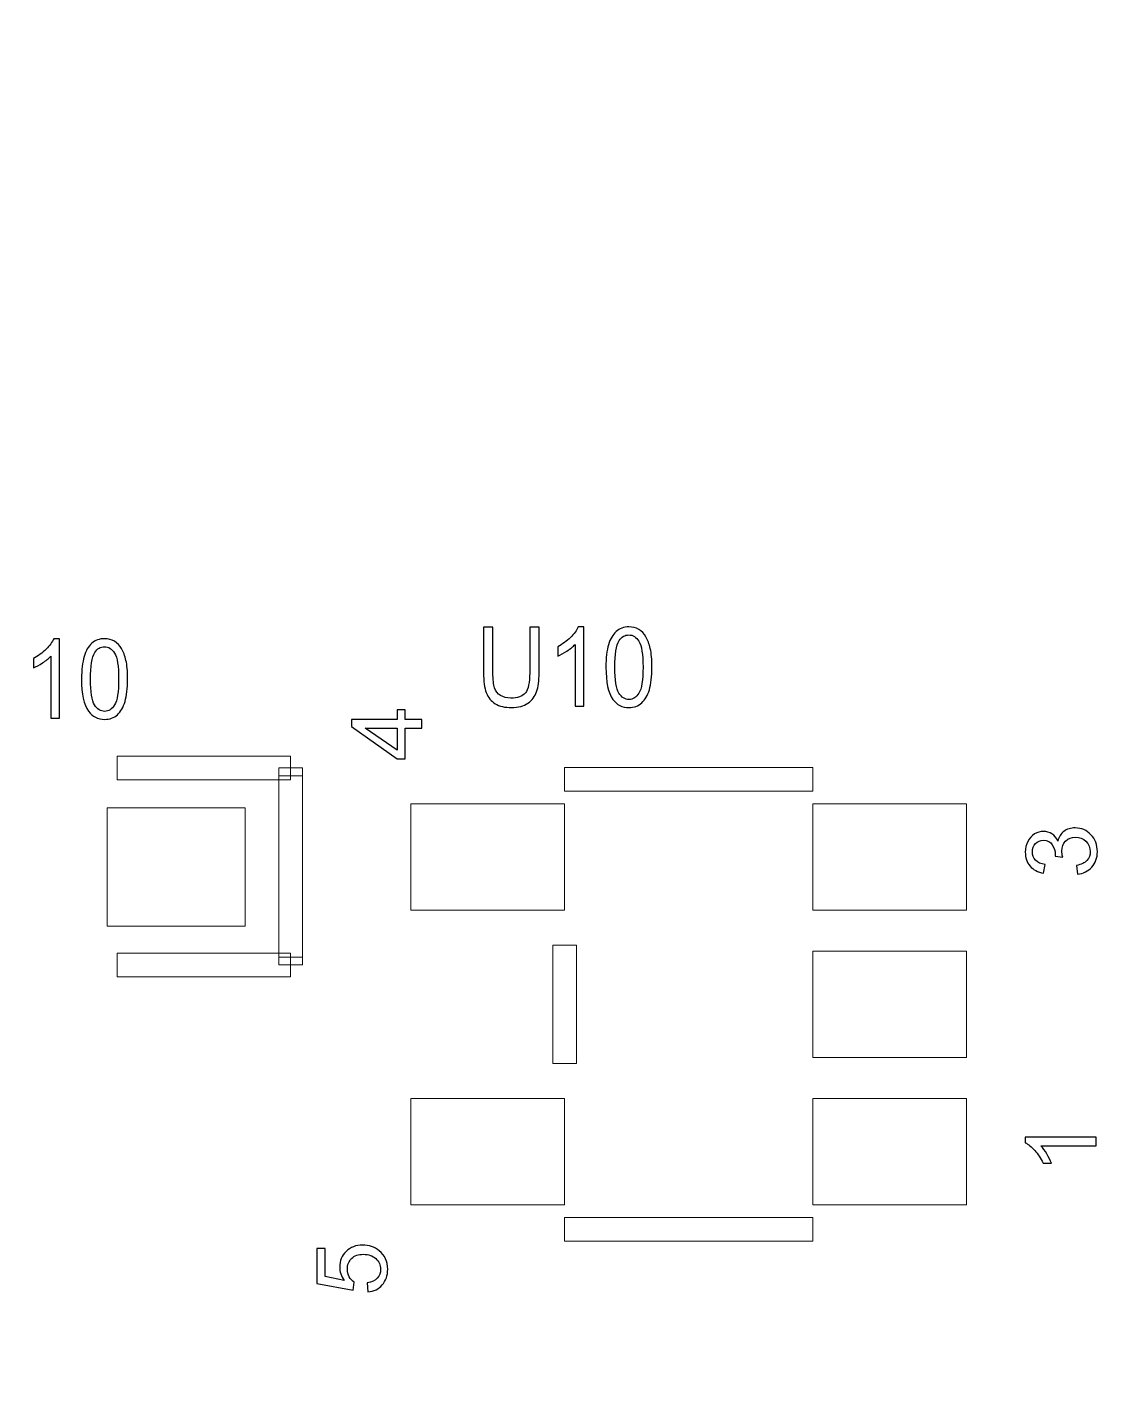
# Model space of a CAD drawing. Header units: millimetres. Extents: x -69 to 39, y -9 to 54.
# Drawn here: x -13.33 to -6.35, y 8.33 to 17.16 of the extents above; entities that cross this region are included whole.
import ezdxf

# ---------------------------------------------------------------- set-up
doc = ezdxf.new("R2010")
doc.units = ezdxf.units.MM
doc.header["$MEASUREMENT"] = 0
for name, color, linetype in [('BG_OUTLINE', 7, 'Continuous'), ('PG_SILKSCREEN_TOP', 7, 'Continuous'), ('PIN_TOP', 7, 'Continuous'), ('RD_SILKSCREEN_TOP', 7, 'Continuous')]:
    doc.layers.add(name, color=color, linetype=linetype)

msp = doc.modelspace()

# ---------------------------------------------------------------- linework, layer by layer
at = {"layer": 'BG_OUTLINE', "color": 176, "lineweight": 9}
msp.add_open_spline([(22.1252, -9.4051), (22.1252, -9.4051), (-56.3279, -9.4051), (-56.3279, -9.4051), (-56.3279, -9.4051), (-56.3279, -9.4051), (-56.3279, 41.6488), (-56.3279, 41.6488), (-56.3279, 41.6488), (-56.3279, 41.6488), (22.3259, 41.6488), (22.3259, 41.6488), (22.3259, 41.6488), (22.9318, 41.6492), (23.513, 41.4088), (23.9418, 40.9807), (23.9418, 40.9807), (24.3705, 40.5525), (24.6115, 39.9687), (24.6119, 39.3628), (24.6119, 39.3628), (24.6119, 39.3628), (24.6119, -7.1191), (24.6119, -7.1191), (24.6119, -7.1191), (24.6123, -7.725), (24.372, -8.3063), (23.9438, -8.735), (23.9438, -8.735), (23.5156, -9.1637), (22.9318, -9.4047), (22.3259, -9.4051), (22.3259, -9.4051), (22.3259, -9.4051), (22.1252, -9.4051), (22.1252, -9.4051)], degree=3, knots=[0, 0, 0, 0, 0.111111, 0.111111, 0.111111, 0.111111, 0.222222, 0.222222, 0.222222, 0.222222, 0.333333, 0.333333, 0.333333, 0.333333, 0.444444, 0.444444, 0.444444, 0.444444, 0.555556, 0.555556, 0.555556, 0.555556, 0.666667, 0.666667, 0.666667, 0.666667, 0.777778, 0.777778, 0.777778, 0.777778, 0.888889, 0.888889, 0.888889, 0.888889, 1, 1, 1, 1], dxfattribs=at)
at = {"layer": 'PG_SILKSCREEN_TOP'}
for points, knots in [([(-10.7871, 12.6418), (-10.7871, 12.6418), (-10.8959, 12.6418), (-10.8959, 12.6418), (-10.8959, 12.6418), (-10.8959, 12.6418), (-10.8959, 12.4446), (-10.8959, 12.4446), (-10.8959, 12.4446), (-10.8959, 12.4446), (-10.9471, 12.4446), (-10.9471, 12.4446), (-10.9471, 12.4446), (-10.9471, 12.4446), (-11.2417, 12.6521), (-11.2417, 12.6521), (-11.2417, 12.6521), (-11.2417, 12.6521), (-11.2417, 12.6977), (-11.2417, 12.6977), (-11.2417, 12.6977), (-11.2417, 12.6977), (-10.9471, 12.6977), (-10.9471, 12.6977), (-10.9471, 12.6977), (-10.9471, 12.6977), (-10.9471, 12.7591), (-10.9471, 12.7591), (-10.9471, 12.7591), (-10.9471, 12.7591), (-10.8959, 12.7591), (-10.8959, 12.7591), (-10.8959, 12.7591), (-10.8959, 12.7591), (-10.8959, 12.6977), (-10.8959, 12.6977), (-10.8959, 12.6977), (-10.8959, 12.6977), (-10.7871, 12.6977), (-10.7871, 12.6977), (-10.7871, 12.6977), (-10.7871, 12.6977), (-10.7871, 12.6418), (-10.7871, 12.6418)], [0, 0, 0, 0, 0.090909, 0.090909, 0.090909, 0.090909, 0.181818, 0.181818, 0.181818, 0.181818, 0.272727, 0.272727, 0.272727, 0.272727, 0.363636, 0.363636, 0.363636, 0.363636, 0.454545, 0.454545, 0.454545, 0.454545, 0.545455, 0.545455, 0.545455, 0.545455, 0.636364, 0.636364, 0.636364, 0.636364, 0.727273, 0.727273, 0.727273, 0.727273, 0.818182, 0.818182, 0.818182, 0.818182, 0.909091, 0.909091, 0.909091, 0.909091, 1, 1, 1, 1]), ([(-10.9471, 12.6418), (-10.9471, 12.6418), (-11.152, 12.6418), (-11.152, 12.6418), (-11.152, 12.6418), (-11.152, 12.6418), (-10.9471, 12.4996), (-10.9471, 12.4996), (-10.9471, 12.4996), (-10.9471, 12.4996), (-10.9471, 12.6418), (-10.9471, 12.6418)], [0, 0, 0, 0, 0.333333, 0.333333, 0.333333, 0.333333, 0.666667, 0.666667, 0.666667, 0.666667, 1, 1, 1, 1]), ([(-6.5637, 11.701), (-6.5637, 11.701), (-6.5711, 11.7567), (-6.5711, 11.7567), (-6.5711, 11.7567), (-6.5395, 11.7632), (-6.5167, 11.7741), (-6.5028, 11.7894), (-6.5028, 11.7894), (-6.4888, 11.8049), (-6.4818, 11.8236), (-6.4818, 11.8457), (-6.4818, 11.8457), (-6.4818, 11.872), (-6.4909, 11.8942), (-6.5091, 11.9123), (-6.5091, 11.9123), (-6.5273, 11.9303), (-6.5499, 11.9394), (-6.5767, 11.9394), (-6.5767, 11.9394), (-6.6023, 11.9394), (-6.6235, 11.9311), (-6.6401, 11.9143), (-6.6401, 11.9143), (-6.6567, 11.8975), (-6.6651, 11.8762), (-6.6651, 11.8504), (-6.6651, 11.8504), (-6.6651, 11.8398), (-6.663, 11.8267), (-6.6589, 11.811), (-6.6589, 11.811), (-6.6589, 11.811), (-6.7079, 11.8173), (-6.7079, 11.8173), (-6.7079, 11.8173), (-6.7074, 11.821), (-6.7072, 11.8239), (-6.7072, 11.8263), (-6.7072, 11.8263), (-6.7072, 11.85), (-6.7135, 11.8714), (-6.7259, 11.8904), (-6.7259, 11.8904), (-6.7382, 11.9095), (-6.7574, 11.919), (-6.7832, 11.919), (-6.7832, 11.919), (-6.8036, 11.919), (-6.8207, 11.912), (-6.834, 11.8981), (-6.834, 11.8981), (-6.8475, 11.8843), (-6.8542, 11.8664), (-6.8542, 11.8445), (-6.8542, 11.8445), (-6.8542, 11.8228), (-6.8473, 11.8047), (-6.8338, 11.7903), (-6.8338, 11.7903), (-6.8201, 11.7758), (-6.7996, 11.7665), (-6.7723, 11.7624), (-6.7723, 11.7624), (-6.7723, 11.7624), (-6.7823, 11.7066), (-6.7823, 11.7066), (-6.7823, 11.7066), (-6.8197, 11.7134), (-6.8487, 11.7289), (-6.8693, 11.753), (-6.8693, 11.753), (-6.8898, 11.7773), (-6.9002, 11.8073), (-6.9002, 11.8433), (-6.9002, 11.8433), (-6.9002, 11.8681), (-6.8948, 11.8909), (-6.8842, 11.9118), (-6.8842, 11.9118), (-6.8735, 11.9326), (-6.859, 11.9486), (-6.8406, 11.9597), (-6.8406, 11.9597), (-6.8222, 11.9707), (-6.8027, 11.9763), (-6.7819, 11.9763), (-6.7819, 11.9763), (-6.7624, 11.9763), (-6.7445, 11.9711), (-6.7283, 11.9605), (-6.7283, 11.9605), (-6.7122, 11.9499), (-6.6994, 11.9343), (-6.6899, 11.9137), (-6.6899, 11.9137), (-6.6837, 11.9406), (-6.6708, 11.9614), (-6.6512, 11.9763), (-6.6512, 11.9763), (-6.6318, 11.9912), (-6.6073, 11.9986), (-6.578, 11.9986), (-6.578, 11.9986), (-6.5383, 11.9986), (-6.5047, 11.9842), (-6.477, 11.9552), (-6.477, 11.9552), (-6.4494, 11.9263), (-6.4357, 11.8897), (-6.4357, 11.8454), (-6.4357, 11.8454), (-6.4357, 11.8055), (-6.4475, 11.7724), (-6.4713, 11.7461), (-6.4713, 11.7461), (-6.495, 11.7197), (-6.5258, 11.7047), (-6.5637, 11.701)], [0, 0, 0, 0, 0.033333, 0.033333, 0.033333, 0.033333, 0.066667, 0.066667, 0.066667, 0.066667, 0.1, 0.1, 0.1, 0.1, 0.133333, 0.133333, 0.133333, 0.133333, 0.166667, 0.166667, 0.166667, 0.166667, 0.2, 0.2, 0.2, 0.2, 0.233333, 0.233333, 0.233333, 0.233333, 0.266667, 0.266667, 0.266667, 0.266667, 0.3, 0.3, 0.3, 0.3, 0.333333, 0.333333, 0.333333, 0.333333, 0.366667, 0.366667, 0.366667, 0.366667, 0.4, 0.4, 0.4, 0.4, 0.433333, 0.433333, 0.433333, 0.433333, 0.466667, 0.466667, 0.466667, 0.466667, 0.5, 0.5, 0.5, 0.5, 0.533333, 0.533333, 0.533333, 0.533333, 0.566667, 0.566667, 0.566667, 0.566667, 0.6, 0.6, 0.6, 0.6, 0.633333, 0.633333, 0.633333, 0.633333, 0.666667, 0.666667, 0.666667, 0.666667, 0.7, 0.7, 0.7, 0.7, 0.733333, 0.733333, 0.733333, 0.733333, 0.766667, 0.766667, 0.766667, 0.766667, 0.8, 0.8, 0.8, 0.8, 0.833333, 0.833333, 0.833333, 0.833333, 0.866667, 0.866667, 0.866667, 0.866667, 0.9, 0.9, 0.9, 0.9, 0.933333, 0.933333, 0.933333, 0.933333, 0.966667, 0.966667, 0.966667, 0.966667, 1, 1, 1, 1]), ([(-6.4437, 10.0058), (-6.4437, 10.0058), (-6.4437, 9.9501), (-6.4437, 9.9501), (-6.4437, 9.9501), (-6.4437, 9.9501), (-6.7993, 9.9501), (-6.7993, 9.9501), (-6.7993, 9.9501), (-6.7865, 9.9366), (-6.7737, 9.9191), (-6.7609, 9.8973), (-6.7609, 9.8973), (-6.7481, 9.8753), (-6.7384, 9.8558), (-6.7321, 9.8384), (-6.7321, 9.8384), (-6.7321, 9.8384), (-6.786, 9.8384), (-6.786, 9.8384), (-6.786, 9.8384), (-6.8007, 9.8696), (-6.8185, 9.8969), (-6.8393, 9.9203), (-6.8393, 9.9203), (-6.8603, 9.9436), (-6.8805, 9.9602), (-6.9002, 9.97), (-6.9002, 9.97), (-6.9002, 9.97), (-6.9002, 10.0058), (-6.9002, 10.0058), (-6.9002, 10.0058), (-6.9002, 10.0058), (-6.4437, 10.0058), (-6.4437, 10.0058)], [0, 0, 0, 0, 0.111111, 0.111111, 0.111111, 0.111111, 0.222222, 0.222222, 0.222222, 0.222222, 0.333333, 0.333333, 0.333333, 0.333333, 0.444444, 0.444444, 0.444444, 0.444444, 0.555556, 0.555556, 0.555556, 0.555556, 0.666667, 0.666667, 0.666667, 0.666667, 0.777778, 0.777778, 0.777778, 0.777778, 0.888889, 0.888889, 0.888889, 0.888889, 1, 1, 1, 1]), ([(-11.1348, 9.0086), (-11.1348, 9.0086), (-11.1397, 9.0672), (-11.1397, 9.0672), (-11.1397, 9.0672), (-11.1112, 9.0715), (-11.0898, 9.0816), (-11.0754, 9.0973), (-11.0754, 9.0973), (-11.061, 9.1132), (-11.0538, 9.1323), (-11.0538, 9.1546), (-11.0538, 9.1546), (-11.0538, 9.1815), (-11.064, 9.2042), (-11.0842, 9.2228), (-11.0842, 9.2228), (-11.1045, 9.2414), (-11.1314, 9.2507), (-11.1648, 9.2507), (-11.1648, 9.2507), (-11.1967, 9.2507), (-11.2218, 9.2418), (-11.2402, 9.2239), (-11.2402, 9.2239), (-11.2586, 9.206), (-11.2678, 9.1826), (-11.2678, 9.1536), (-11.2678, 9.1536), (-11.2678, 9.1357), (-11.2637, 9.1195), (-11.2555, 9.105), (-11.2555, 9.105), (-11.2474, 9.0905), (-11.2368, 9.0791), (-11.2238, 9.0709), (-11.2238, 9.0709), (-11.2238, 9.0709), (-11.2305, 9.0185), (-11.2305, 9.0185), (-11.2305, 9.0185), (-11.2305, 9.0185), (-11.464, 9.0625), (-11.464, 9.0625), (-11.464, 9.0625), (-11.464, 9.0625), (-11.464, 9.2886), (-11.464, 9.2886), (-11.464, 9.2886), (-11.464, 9.2886), (-11.4107, 9.2886), (-11.4107, 9.2886), (-11.4107, 9.2886), (-11.4107, 9.2886), (-11.4107, 9.1072), (-11.4107, 9.1072), (-11.4107, 9.1072), (-11.4107, 9.1072), (-11.2885, 9.0826), (-11.2885, 9.0826), (-11.2885, 9.0826), (-11.3076, 9.1099), (-11.3171, 9.1386), (-11.3171, 9.1686), (-11.3171, 9.1686), (-11.3171, 9.2083), (-11.3034, 9.2417), (-11.2758, 9.269), (-11.2758, 9.269), (-11.2483, 9.2963), (-11.213, 9.31), (-11.1698, 9.31), (-11.1698, 9.31), (-11.1286, 9.31), (-11.0931, 9.2979), (-11.0631, 9.274), (-11.0631, 9.274), (-11.0264, 9.2448), (-11.008, 9.205), (-11.008, 9.1546), (-11.008, 9.1546), (-11.008, 9.1132), (-11.0195, 9.0795), (-11.0427, 9.0533), (-11.0427, 9.0533), (-11.0659, 9.0272), (-11.0966, 9.0123), (-11.1348, 9.0086)], [0, 0, 0, 0, 0.045455, 0.045455, 0.045455, 0.045455, 0.090909, 0.090909, 0.090909, 0.090909, 0.136364, 0.136364, 0.136364, 0.136364, 0.181818, 0.181818, 0.181818, 0.181818, 0.227273, 0.227273, 0.227273, 0.227273, 0.272727, 0.272727, 0.272727, 0.272727, 0.318182, 0.318182, 0.318182, 0.318182, 0.363636, 0.363636, 0.363636, 0.363636, 0.409091, 0.409091, 0.409091, 0.409091, 0.454545, 0.454545, 0.454545, 0.454545, 0.5, 0.5, 0.5, 0.5, 0.545455, 0.545455, 0.545455, 0.545455, 0.590909, 0.590909, 0.590909, 0.590909, 0.636364, 0.636364, 0.636364, 0.636364, 0.681818, 0.681818, 0.681818, 0.681818, 0.727273, 0.727273, 0.727273, 0.727273, 0.772727, 0.772727, 0.772727, 0.772727, 0.818182, 0.818182, 0.818182, 0.818182, 0.863636, 0.863636, 0.863636, 0.863636, 0.909091, 0.909091, 0.909091, 0.909091, 0.954545, 0.954545, 0.954545, 0.954545, 1, 1, 1, 1])]:
    msp.add_open_spline(points, degree=3, knots=knots, dxfattribs=at)
at = {"layer": 'PG_SILKSCREEN_TOP', "lineweight": 9}
for points in [[(-12.7515, 12.3093), (-12.7515, 12.3093), (-12.7515, 12.4617), (-12.7515, 12.4617), (-12.7515, 12.4617), (-12.7515, 12.4617), (-11.6339, 12.4617), (-11.6339, 12.4617), (-11.6339, 12.4617), (-11.6339, 12.4617), (-11.6339, 12.3093), (-11.6339, 12.3093), (-11.6339, 12.3093), (-11.6339, 12.3093), (-12.7515, 12.3093), (-12.7515, 12.3093)], [(-11.7101, 12.3855), (-11.7101, 12.3855), (-11.5577, 12.3855), (-11.5577, 12.3855), (-11.5577, 12.3855), (-11.5577, 12.3855), (-11.5577, 12.3347), (-11.5577, 12.3347), (-11.5577, 12.3347), (-11.5577, 12.3347), (-11.7101, 12.3347), (-11.7101, 12.3347), (-11.7101, 12.3347), (-11.7101, 12.3347), (-11.7101, 12.3855), (-11.7101, 12.3855)], [(-9.8686, 12.2354), (-9.8686, 12.2354), (-9.8686, 12.3878), (-9.8686, 12.3878), (-9.8686, 12.3878), (-9.8686, 12.3878), (-8.2684, 12.3878), (-8.2684, 12.3878), (-8.2684, 12.3878), (-8.2684, 12.3878), (-8.2684, 12.2354), (-8.2684, 12.2354), (-8.2684, 12.2354), (-8.2684, 12.2354), (-9.8686, 12.2354), (-9.8686, 12.2354)], [(-11.7101, 12.3347), (-11.7101, 12.3347), (-11.5577, 12.3347), (-11.5577, 12.3347), (-11.5577, 12.3347), (-11.5577, 12.3347), (-11.5577, 11.1663), (-11.5577, 11.1663), (-11.5577, 11.1663), (-11.5577, 11.1663), (-11.7101, 11.1663), (-11.7101, 11.1663), (-11.7101, 11.1663), (-11.7101, 11.1663), (-11.7101, 12.3347), (-11.7101, 12.3347)], [(-9.7924, 10.4805), (-9.7924, 10.4805), (-9.9448, 10.4805), (-9.9448, 10.4805), (-9.9448, 10.4805), (-9.9448, 10.4805), (-9.9448, 11.2425), (-9.9448, 11.2425), (-9.9448, 11.2425), (-9.9448, 11.2425), (-9.7924, 11.2425), (-9.7924, 11.2425), (-9.7924, 11.2425), (-9.7924, 11.2425), (-9.7924, 10.4805), (-9.7924, 10.4805)], [(-11.6339, 11.1917), (-11.6339, 11.1917), (-11.6339, 11.0393), (-11.6339, 11.0393), (-11.6339, 11.0393), (-11.6339, 11.0393), (-12.7515, 11.0393), (-12.7515, 11.0393), (-12.7515, 11.0393), (-12.7515, 11.0393), (-12.7515, 11.1917), (-12.7515, 11.1917), (-12.7515, 11.1917), (-12.7515, 11.1917), (-11.6339, 11.1917), (-11.6339, 11.1917)], [(-11.7101, 11.1663), (-11.7101, 11.1663), (-11.5577, 11.1663), (-11.5577, 11.1663), (-11.5577, 11.1663), (-11.5577, 11.1663), (-11.5577, 11.1155), (-11.5577, 11.1155), (-11.5577, 11.1155), (-11.5577, 11.1155), (-11.7101, 11.1155), (-11.7101, 11.1155), (-11.7101, 11.1155), (-11.7101, 11.1155), (-11.7101, 11.1663), (-11.7101, 11.1663)], [(-8.2684, 9.4877), (-8.2684, 9.4877), (-8.2684, 9.3353), (-8.2684, 9.3353), (-8.2684, 9.3353), (-8.2684, 9.3353), (-9.8686, 9.3353), (-9.8686, 9.3353), (-9.8686, 9.3353), (-9.8686, 9.3353), (-9.8686, 9.4877), (-9.8686, 9.4877), (-9.8686, 9.4877), (-9.8686, 9.4877), (-8.2684, 9.4877), (-8.2684, 9.4877)]]:
    msp.add_open_spline(points, degree=3, knots=[0, 0, 0, 0, 0.25, 0.25, 0.25, 0.25, 0.5, 0.5, 0.5, 0.5, 0.75, 0.75, 0.75, 0.75, 1, 1, 1, 1], dxfattribs=at)
at = {"layer": 'PIN_TOP', "color": 8, "lineweight": 9}
for points in [[(-11.926, 12.128), (-11.926, 12.128), (-11.926, 11.366), (-11.926, 11.366), (-11.926, 11.366), (-11.926, 11.366), (-12.815, 11.366), (-12.815, 11.366), (-12.815, 11.366), (-12.815, 11.366), (-12.815, 12.128), (-12.815, 12.128), (-12.815, 12.128), (-12.815, 12.128), (-11.926, 12.128), (-11.926, 12.128)], [(-9.8681, 11.4686), (-9.8681, 11.4686), (-10.8587, 11.4686), (-10.8587, 11.4686), (-10.8587, 11.4686), (-10.8587, 11.4686), (-10.8587, 12.1544), (-10.8587, 12.1544), (-10.8587, 12.1544), (-10.8587, 12.1544), (-9.8681, 12.1544), (-9.8681, 12.1544), (-9.8681, 12.1544), (-9.8681, 12.1544), (-9.8681, 11.4686), (-9.8681, 11.4686)], [(-7.2783, 11.4686), (-7.2783, 11.4686), (-8.2689, 11.4686), (-8.2689, 11.4686), (-8.2689, 11.4686), (-8.2689, 11.4686), (-8.2689, 12.1544), (-8.2689, 12.1544), (-8.2689, 12.1544), (-8.2689, 12.1544), (-7.2783, 12.1544), (-7.2783, 12.1544), (-7.2783, 12.1544), (-7.2783, 12.1544), (-7.2783, 11.4686), (-7.2783, 11.4686)], [(-7.2783, 10.5186), (-7.2783, 10.5186), (-8.2689, 10.5186), (-8.2689, 10.5186), (-8.2689, 10.5186), (-8.2689, 10.5186), (-8.2689, 11.2044), (-8.2689, 11.2044), (-8.2689, 11.2044), (-8.2689, 11.2044), (-7.2783, 11.2044), (-7.2783, 11.2044), (-7.2783, 11.2044), (-7.2783, 11.2044), (-7.2783, 10.5186), (-7.2783, 10.5186)], [(-9.8681, 9.5687), (-9.8681, 9.5687), (-10.8587, 9.5687), (-10.8587, 9.5687), (-10.8587, 9.5687), (-10.8587, 9.5687), (-10.8587, 10.2545), (-10.8587, 10.2545), (-10.8587, 10.2545), (-10.8587, 10.2545), (-9.8681, 10.2545), (-9.8681, 10.2545), (-9.8681, 10.2545), (-9.8681, 10.2545), (-9.8681, 9.5687), (-9.8681, 9.5687)], [(-7.2783, 9.5687), (-7.2783, 9.5687), (-8.2689, 9.5687), (-8.2689, 9.5687), (-8.2689, 9.5687), (-8.2689, 9.5687), (-8.2689, 10.2545), (-8.2689, 10.2545), (-8.2689, 10.2545), (-8.2689, 10.2545), (-7.2783, 10.2545), (-7.2783, 10.2545), (-7.2783, 10.2545), (-7.2783, 10.2545), (-7.2783, 9.5687), (-7.2783, 9.5687)]]:
    msp.add_open_spline(points, degree=3, knots=[0, 0, 0, 0, 0.25, 0.25, 0.25, 0.25, 0.5, 0.5, 0.5, 0.5, 0.75, 0.75, 0.75, 0.75, 1, 1, 1, 1], dxfattribs=at)
at = {"layer": 'RD_SILKSCREEN_TOP', "color": 1}
for points, knots in [([(-10.0929, 13.2924), (-10.0929, 13.2924), (-10.0326, 13.2924), (-10.0326, 13.2924), (-10.0326, 13.2924), (-10.0326, 13.2924), (-10.0326, 12.9982), (-10.0326, 12.9982), (-10.0326, 12.9982), (-10.0326, 12.9471), (-10.0379, 12.9065), (-10.0482, 12.8763), (-10.0482, 12.8763), (-10.0586, 12.8462), (-10.0772, 12.8218), (-10.1042, 12.803), (-10.1042, 12.803), (-10.1312, 12.784), (-10.1665, 12.7746), (-10.2104, 12.7746), (-10.2104, 12.7746), (-10.2529, 12.7746), (-10.2878, 12.7828), (-10.3148, 12.7993), (-10.3148, 12.7993), (-10.3419, 12.8157), (-10.3613, 12.8395), (-10.3728, 12.8707), (-10.3728, 12.8707), (-10.3845, 12.9018), (-10.3902, 12.9443), (-10.3902, 12.9982), (-10.3902, 12.9982), (-10.3902, 12.9982), (-10.3902, 13.2924), (-10.3902, 13.2924), (-10.3902, 13.2924), (-10.3902, 13.2924), (-10.33, 13.2924), (-10.33, 13.2924), (-10.33, 13.2924), (-10.33, 13.2924), (-10.33, 12.9986), (-10.33, 12.9986), (-10.33, 12.9986), (-10.33, 12.9543), (-10.3264, 12.9217), (-10.319, 12.9009), (-10.319, 12.9009), (-10.3117, 12.8799), (-10.299, 12.8638), (-10.2813, 12.8524), (-10.2813, 12.8524), (-10.2633, 12.841), (-10.2414, 12.8353), (-10.2156, 12.8353), (-10.2156, 12.8353), (-10.1714, 12.8353), (-10.1398, 12.8466), (-10.121, 12.8691), (-10.121, 12.8691), (-10.1022, 12.8915), (-10.0929, 12.9347), (-10.0929, 12.9986), (-10.0929, 12.9986), (-10.0929, 12.9986), (-10.0929, 13.2924), (-10.0929, 13.2924)], [0, 0, 0, 0, 0.058824, 0.058824, 0.058824, 0.058824, 0.117647, 0.117647, 0.117647, 0.117647, 0.176471, 0.176471, 0.176471, 0.176471, 0.235294, 0.235294, 0.235294, 0.235294, 0.294118, 0.294118, 0.294118, 0.294118, 0.352941, 0.352941, 0.352941, 0.352941, 0.411765, 0.411765, 0.411765, 0.411765, 0.470588, 0.470588, 0.470588, 0.470588, 0.529412, 0.529412, 0.529412, 0.529412, 0.588235, 0.588235, 0.588235, 0.588235, 0.647059, 0.647059, 0.647059, 0.647059, 0.705882, 0.705882, 0.705882, 0.705882, 0.764706, 0.764706, 0.764706, 0.764706, 0.823529, 0.823529, 0.823529, 0.823529, 0.882353, 0.882353, 0.882353, 0.882353, 0.941176, 0.941176, 0.941176, 0.941176, 1, 1, 1, 1]), ([(-9.745, 12.7833), (-9.745, 12.7833), (-9.8007, 12.7833), (-9.8007, 12.7833), (-9.8007, 12.7833), (-9.8007, 12.7833), (-9.8007, 13.1816), (-9.8007, 13.1816), (-9.8007, 13.1816), (-9.8142, 13.1672), (-9.8318, 13.1529), (-9.8536, 13.1385), (-9.8536, 13.1385), (-9.8754, 13.1242), (-9.8951, 13.1134), (-9.9124, 13.1063), (-9.9124, 13.1063), (-9.9124, 13.1063), (-9.9124, 13.1666), (-9.9124, 13.1666), (-9.9124, 13.1666), (-9.8811, 13.1831), (-9.8538, 13.203), (-9.8305, 13.2264), (-9.8305, 13.2264), (-9.8072, 13.2498), (-9.7906, 13.2725), (-9.7809, 13.2945), (-9.7809, 13.2945), (-9.7809, 13.2945), (-9.745, 13.2945), (-9.745, 13.2945), (-9.745, 13.2945), (-9.745, 13.2945), (-9.745, 12.7833), (-9.745, 12.7833)], [0, 0, 0, 0, 0.111111, 0.111111, 0.111111, 0.111111, 0.222222, 0.222222, 0.222222, 0.222222, 0.333333, 0.333333, 0.333333, 0.333333, 0.444444, 0.444444, 0.444444, 0.444444, 0.555556, 0.555556, 0.555556, 0.555556, 0.666667, 0.666667, 0.666667, 0.666667, 0.777778, 0.777778, 0.777778, 0.777778, 0.888889, 0.888889, 0.888889, 0.888889, 1, 1, 1, 1]), ([(-9.6021, 13.0344), (-9.6021, 13.0946), (-9.5965, 13.143), (-9.5855, 13.1797), (-9.5855, 13.1797), (-9.5744, 13.2164), (-9.558, 13.2448), (-9.5361, 13.2647), (-9.5361, 13.2647), (-9.5143, 13.2846), (-9.4869, 13.2945), (-9.4538, 13.2945), (-9.4538, 13.2945), (-9.4295, 13.2945), (-9.408, 13.289), (-9.3897, 13.2779), (-9.3897, 13.2779), (-9.3713, 13.267), (-9.3561, 13.2512), (-9.344, 13.2304), (-9.344, 13.2304), (-9.3321, 13.2097), (-9.3227, 13.1844), (-9.3159, 13.1547), (-9.3159, 13.1547), (-9.309, 13.1249), (-9.3056, 13.0848), (-9.3056, 13.0344), (-9.3056, 13.0344), (-9.3056, 12.9746), (-9.3111, 12.9265), (-9.322, 12.8897), (-9.322, 12.8897), (-9.333, 12.853), (-9.3494, 12.8247), (-9.3713, 12.8046), (-9.3713, 12.8046), (-9.393, 12.7846), (-9.4205, 12.7746), (-9.4538, 12.7746), (-9.4538, 12.7746), (-9.4977, 12.7746), (-9.5321, 12.7922), (-9.5571, 12.8274), (-9.5571, 12.8274), (-9.5871, 12.8697), (-9.6021, 12.9388), (-9.6021, 13.0344)], [0, 0, 0, 0, 0.083333, 0.083333, 0.083333, 0.083333, 0.166667, 0.166667, 0.166667, 0.166667, 0.25, 0.25, 0.25, 0.25, 0.333333, 0.333333, 0.333333, 0.333333, 0.416667, 0.416667, 0.416667, 0.416667, 0.5, 0.5, 0.5, 0.5, 0.583333, 0.583333, 0.583333, 0.583333, 0.666667, 0.666667, 0.666667, 0.666667, 0.75, 0.75, 0.75, 0.75, 0.833333, 0.833333, 0.833333, 0.833333, 0.916667, 0.916667, 0.916667, 0.916667, 1, 1, 1, 1]), ([(-9.5447, 13.0344), (-9.5447, 12.9508), (-9.5359, 12.8952), (-9.5184, 12.8675), (-9.5184, 12.8675), (-9.501, 12.8398), (-9.4795, 12.826), (-9.4538, 12.826), (-9.4538, 12.826), (-9.4281, 12.826), (-9.4067, 12.84), (-9.3892, 12.8677), (-9.3892, 12.8677), (-9.3718, 12.8954), (-9.363, 12.951), (-9.363, 13.0344), (-9.363, 13.0344), (-9.363, 13.1182), (-9.3718, 13.1739), (-9.3892, 13.2014), (-9.3892, 13.2014), (-9.4067, 13.229), (-9.4284, 13.2427), (-9.4544, 13.2427), (-9.4544, 13.2427), (-9.4801, 13.2427), (-9.5005, 13.2305), (-9.5159, 13.2062), (-9.5159, 13.2062), (-9.5351, 13.1753), (-9.5447, 13.1179), (-9.5447, 13.0344)], [0, 0, 0, 0, 0.125, 0.125, 0.125, 0.125, 0.25, 0.25, 0.25, 0.25, 0.375, 0.375, 0.375, 0.375, 0.5, 0.5, 0.5, 0.5, 0.625, 0.625, 0.625, 0.625, 0.75, 0.75, 0.75, 0.75, 0.875, 0.875, 0.875, 0.875, 1, 1, 1, 1]), ([(-13.1232, 12.7071), (-13.1232, 12.7071), (-13.1789, 12.7071), (-13.1789, 12.7071), (-13.1789, 12.7071), (-13.1789, 12.7071), (-13.1789, 13.1054), (-13.1789, 13.1054), (-13.1789, 13.1054), (-13.1924, 13.091), (-13.21, 13.0767), (-13.2318, 13.0623), (-13.2318, 13.0623), (-13.2536, 13.048), (-13.2733, 13.0372), (-13.2906, 13.0301), (-13.2906, 13.0301), (-13.2906, 13.0301), (-13.2906, 13.0904), (-13.2906, 13.0904), (-13.2906, 13.0904), (-13.2593, 13.1069), (-13.232, 13.1268), (-13.2087, 13.1502), (-13.2087, 13.1502), (-13.1854, 13.1736), (-13.1688, 13.1963), (-13.1591, 13.2183), (-13.1591, 13.2183), (-13.1591, 13.2183), (-13.1232, 13.2183), (-13.1232, 13.2183), (-13.1232, 13.2183), (-13.1232, 13.2183), (-13.1232, 12.7071), (-13.1232, 12.7071)], [0, 0, 0, 0, 0.111111, 0.111111, 0.111111, 0.111111, 0.222222, 0.222222, 0.222222, 0.222222, 0.333333, 0.333333, 0.333333, 0.333333, 0.444444, 0.444444, 0.444444, 0.444444, 0.555556, 0.555556, 0.555556, 0.555556, 0.666667, 0.666667, 0.666667, 0.666667, 0.777778, 0.777778, 0.777778, 0.777778, 0.888889, 0.888889, 0.888889, 0.888889, 1, 1, 1, 1]), ([(-12.9803, 12.9582), (-12.9803, 13.0184), (-12.9747, 13.0668), (-12.9637, 13.1035), (-12.9637, 13.1035), (-12.9526, 13.1402), (-12.9362, 13.1686), (-12.9143, 13.1885), (-12.9143, 13.1885), (-12.8925, 13.2084), (-12.8651, 13.2183), (-12.832, 13.2183), (-12.832, 13.2183), (-12.8077, 13.2183), (-12.7862, 13.2128), (-12.7679, 13.2017), (-12.7679, 13.2017), (-12.7495, 13.1908), (-12.7343, 13.175), (-12.7222, 13.1542), (-12.7222, 13.1542), (-12.7103, 13.1335), (-12.7009, 13.1082), (-12.6941, 13.0785), (-12.6941, 13.0785), (-12.6872, 13.0487), (-12.6838, 13.0086), (-12.6838, 12.9582), (-12.6838, 12.9582), (-12.6838, 12.8984), (-12.6893, 12.8503), (-12.7002, 12.8135), (-12.7002, 12.8135), (-12.7112, 12.7768), (-12.7276, 12.7485), (-12.7495, 12.7284), (-12.7495, 12.7284), (-12.7712, 12.7084), (-12.7987, 12.6984), (-12.832, 12.6984), (-12.832, 12.6984), (-12.8759, 12.6984), (-12.9103, 12.716), (-12.9353, 12.7512), (-12.9353, 12.7512), (-12.9653, 12.7935), (-12.9803, 12.8626), (-12.9803, 12.9582)], [0, 0, 0, 0, 0.083333, 0.083333, 0.083333, 0.083333, 0.166667, 0.166667, 0.166667, 0.166667, 0.25, 0.25, 0.25, 0.25, 0.333333, 0.333333, 0.333333, 0.333333, 0.416667, 0.416667, 0.416667, 0.416667, 0.5, 0.5, 0.5, 0.5, 0.583333, 0.583333, 0.583333, 0.583333, 0.666667, 0.666667, 0.666667, 0.666667, 0.75, 0.75, 0.75, 0.75, 0.833333, 0.833333, 0.833333, 0.833333, 0.916667, 0.916667, 0.916667, 0.916667, 1, 1, 1, 1]), ([(-12.9229, 12.9582), (-12.9229, 12.8746), (-12.9141, 12.819), (-12.8966, 12.7913), (-12.8966, 12.7913), (-12.8792, 12.7636), (-12.8577, 12.7498), (-12.832, 12.7498), (-12.832, 12.7498), (-12.8063, 12.7498), (-12.7849, 12.7638), (-12.7674, 12.7915), (-12.7674, 12.7915), (-12.75, 12.8192), (-12.7412, 12.8748), (-12.7412, 12.9582), (-12.7412, 12.9582), (-12.7412, 13.042), (-12.75, 13.0977), (-12.7674, 13.1252), (-12.7674, 13.1252), (-12.7849, 13.1528), (-12.8066, 13.1665), (-12.8326, 13.1665), (-12.8326, 13.1665), (-12.8583, 13.1665), (-12.8787, 13.1543), (-12.8941, 13.13), (-12.8941, 13.13), (-12.9133, 13.0991), (-12.9229, 13.0417), (-12.9229, 12.9582)], [0, 0, 0, 0, 0.125, 0.125, 0.125, 0.125, 0.25, 0.25, 0.25, 0.25, 0.375, 0.375, 0.375, 0.375, 0.5, 0.5, 0.5, 0.5, 0.625, 0.625, 0.625, 0.625, 0.75, 0.75, 0.75, 0.75, 0.875, 0.875, 0.875, 0.875, 1, 1, 1, 1])]:
    msp.add_open_spline(points, degree=3, knots=knots, dxfattribs=at)

doc.saveas('drawing.dxf')
